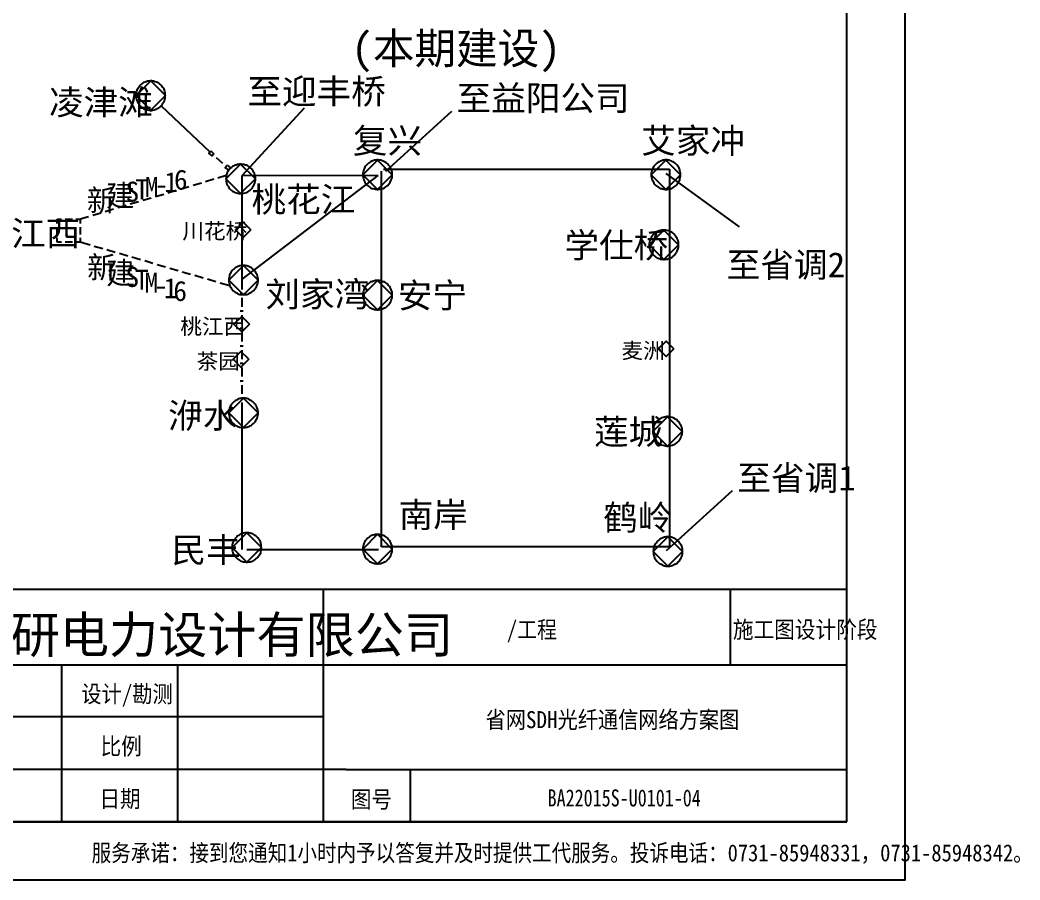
# Model space of a CAD drawing. Header units: metres. Extents: x 17 to 1264, y 17 to 859.
# Drawn here: x 776.2 to 1263.5, y 16.9 to 436.2 of the extents above; entities that cross this region are included whole.
import ezdxf

# ---------------------------------------------------------------- set-up
doc = ezdxf.new("R2010")
doc.units = ezdxf.units.M
for name, color, linetype in [('LINES', 7, 'Continuous'), ('POLYLINES', 4, 'Continuous'), ('RECTS', 7, 'Continuous'), ('TEXTS', 3, 'Continuous')]:
    doc.layers.add(name, color=color, linetype=linetype)

msp = doc.modelspace()

# ---------------------------------------------------------------- linework, layer by layer
at = {"layer": 'LINES'}
for p, q in [((1179.14, 45.22), (1179.14, 830.45)), ((845.06, 394.34), (868.67, 371.88)), ((914.75, 393.26), (884.37, 360.14)), ((986.47, 391.61), (954.35, 362.38)), ((875.15, 366.26), (871.91, 369)), ((952.41, 179.35), (952.41, 362.45)), ((953.42, 363.38), (1092.74, 363.38)), ((1126.79, 335.38), (1091.08, 361.3)), ((1092.74, 363.38), (1092.74, 179.35)), ((864.64, 356.62), (860.54, 355.46)), ((870.69, 358.49), (866.66, 357.26)), ((876.74, 360.29), (872.71, 359.06)), ((950.75, 360.29), (884.3, 360.14)), ((884.3, 309.6), (950.75, 360.29)), ((884.3, 360.14), (884.3, 309.6)), ((846.28, 351.14), (842.18, 349.99)), ((852.4, 353.02), (848.3, 351.79)), ((858.45, 354.82), (854.42, 353.59)), ((834.04, 347.54), (829.94, 346.32)), ((840.16, 349.34), (836.13, 348.12)), ((815.68, 342.07), (811.65, 340.85)), ((821.87, 343.87), (817.7, 342.65)), ((827.92, 345.74), (823.89, 344.52)), ((794.3, 339.12), (796.46, 339.12)), ((794.3, 336.96), (794.3, 339.12)), ((798.19, 339.12), (801.79, 339.12)), ((803.51, 339.12), (805.53, 339.12)), ((805.53, 339.12), (805.53, 336.96)), ((809.63, 340.27), (805.6, 339.05)), ((794.3, 331.63), (794.3, 335.23)), ((805.53, 335.23), (805.53, 331.63)), ((794.3, 327.89), (794.3, 329.9)), ((796.46, 327.89), (794.3, 327.89)), ((801.79, 327.89), (798.19, 327.89)), ((805.53, 327.89), (803.51, 327.89)), ((805.53, 329.9), (805.53, 327.89)), ((810.43, 326.45), (805.6, 327.82)), ((816.55, 324.65), (812.44, 325.8)), ((822.67, 322.85), (818.56, 324.07)), ((828.79, 321.05), (824.75, 322.27)), ((834.91, 319.25), (830.8, 320.47)), ((841.03, 317.45), (836.99, 318.67)), ((847.15, 315.72), (843.04, 316.87)), ((853.27, 313.92), (849.23, 315.07)), ((859.39, 312.12), (855.28, 313.27)), ((865.51, 310.32), (861.47, 311.54)), ((871.63, 308.52), (867.52, 309.74)), ((878.47, 306.5), (873.71, 307.94)), ((884.3, 309.6), (884.3, 304.85)), ((883.58, 302.83), (885.02, 302.83)), ((884.3, 300.67), (884.3, 296.35)), ((883.58, 294.34), (885.02, 294.34)), ((884.3, 292.18), (884.3, 287.86)), ((883.58, 285.84), (885.02, 285.84)), ((884.3, 283.68), (884.3, 279.36)), ((883.58, 277.34), (885.02, 277.34)), ((884.3, 275.18), (884.3, 270.86)), ((883.58, 268.85), (885.02, 268.85)), ((884.3, 266.69), (884.3, 262.37)), ((883.58, 260.21), (885.02, 260.21)), ((884.3, 258.19), (884.3, 253.87)), ((883.58, 251.71), (885.02, 251.71)), ((884.3, 249.7), (884.3, 244.94)), ((884.3, 244.94), (884.3, 177.98)), ((1123.27, 206.57), (1091.15, 177.34)), ((886.75, 177.98), (950.97, 177.98)), ((1092.74, 179.35), (952.41, 179.35)), ((668.87, 158.69), (1179.07, 158.69)), ((924.04, 158.69), (924.04, 45.36)), ((1122.47, 121.82), (1122.47, 158.83)), ((1179.07, 158.69), (1179.07, 45.22)), ((668.87, 121.82), (1179.07, 121.82)), ((796.46, 121.82), (796.46, 45.36)), ((853.19, 45.36), (853.19, 121.82)), ((924.04, 96.34), (668.87, 96.34)), ((935.13, 70.7), (668.87, 70.7)), ((935.13, 70.7), (1179.07, 70.7)), ((966.52, 45.22), (966.52, 70.7)), ((87.76, 45.22), (1179.14, 45.22)), ((1179.07, 45.22), (668.87, 45.22))]:
    msp.add_line(p, q, dxfattribs=at)
at = {"layer": 'POLYLINES'}
for points in [[(847, 399.31), (847, 400.03), (847, 400.61), (846.86, 401.18), (846.57, 401.9), (846.43, 402.48), (845.99, 403.06), (845.71, 403.49), (845.27, 404.06), (844.84, 404.5), (844.41, 404.93), (843.83, 405.36), (843.26, 405.65), (842.68, 405.94), (842.11, 406.08), (841.53, 406.37), (840.81, 406.37), (840.23, 406.51), (839.66, 406.51), (838.94, 406.37), (838.36, 406.37), (837.64, 406.08), (837.07, 405.94), (836.49, 405.65), (835.91, 405.36), (835.48, 404.93), (834.91, 404.5), (834.47, 404.06), (834.19, 403.49), (833.75, 403.06), (833.47, 402.48), (833.18, 401.9), (833.03, 401.18), (832.89, 400.61), (832.75, 400.03), (832.75, 399.31), (832.75, 398.74), (832.89, 398.02), (833.03, 397.44), (833.18, 396.86), (833.47, 396.29), (833.75, 395.71), (834.19, 395.14), (834.47, 394.56), (834.91, 394.13), (835.48, 393.7), (835.91, 393.41), (836.49, 392.98), (837.07, 392.69), (837.64, 392.54), (838.36, 392.4), (838.94, 392.26), (839.66, 392.11), (840.23, 392.11), (840.81, 392.26), (841.53, 392.4), (842.11, 392.54), (842.68, 392.69), (843.26, 392.98), (843.83, 393.41), (844.41, 393.7), (844.84, 394.13), (845.27, 394.56), (845.71, 395.14), (845.99, 395.71), (846.43, 396.29), (846.57, 396.86), (846.86, 397.44), (847, 398.02), (847, 398.74), (847, 399.31)], [(847, 399.31), (847, 400.03), (847, 400.61), (846.86, 401.18), (846.57, 401.9), (846.43, 402.48), (845.99, 403.06), (845.71, 403.49), (845.27, 404.06), (844.84, 404.5), (844.41, 404.93), (843.83, 405.36), (843.26, 405.65), (842.68, 405.94), (842.11, 406.08), (841.53, 406.37), (840.81, 406.37), (840.23, 406.51), (839.66, 406.51), (838.94, 406.37), (838.36, 406.37), (837.64, 406.08), (837.07, 405.94), (836.49, 405.65), (835.91, 405.36), (835.48, 404.93), (834.91, 404.5), (834.47, 404.06), (834.19, 403.49), (833.75, 403.06), (833.47, 402.48), (833.18, 401.9), (833.03, 401.18), (832.89, 400.61), (832.75, 400.03), (832.75, 399.31), (832.75, 398.74), (832.89, 398.02), (833.03, 397.44), (833.18, 396.86), (833.47, 396.29), (833.75, 395.71), (834.19, 395.14), (834.47, 394.56), (834.91, 394.13), (835.48, 393.7), (835.91, 393.41), (836.49, 392.98), (837.07, 392.69), (837.64, 392.54), (838.36, 392.4), (838.94, 392.26), (839.66, 392.11), (840.23, 392.11), (840.81, 392.26), (841.53, 392.4), (842.11, 392.54), (842.68, 392.69), (843.26, 392.98), (843.83, 393.41), (844.41, 393.7), (844.84, 394.13), (845.27, 394.56), (845.71, 395.14), (845.99, 395.71), (846.43, 396.29), (846.57, 396.86), (846.86, 397.44), (847, 398.02), (847, 398.74), (847, 399.31)], [(847.07, 399.32), (839.92, 406.48), (832.76, 399.32), (839.92, 392.16), (847.07, 399.32), (847.07, 399.32)], [(869.18, 372.38), (870.76, 370.94), (869.9, 369.94), (868.31, 371.23), (869.18, 372.38)], [(869.18, 372.38), (870.76, 370.94), (869.9, 369.94), (868.31, 371.23), (869.18, 372.38)], [(890.92, 358.73), (883.76, 365.89), (876.6, 358.73), (883.76, 351.57), (890.92, 358.73), (890.92, 358.73)], [(890.92, 358.7), (890.92, 359.42), (890.78, 360), (890.63, 360.58), (890.49, 361.3), (890.2, 361.87), (889.91, 362.45), (889.48, 362.88), (889.19, 363.46), (888.76, 363.89), (888.19, 364.32), (887.75, 364.75), (887.18, 365.04), (886.6, 365.33), (886.03, 365.47), (885.31, 365.76), (884.73, 365.76), (884.01, 365.9), (883.43, 365.9), (882.86, 365.76), (882.14, 365.76), (881.56, 365.47), (880.99, 365.33), (880.41, 365.04), (879.83, 364.75), (879.26, 364.32), (878.83, 363.89), (878.39, 363.46), (877.96, 362.88), (877.67, 362.45), (877.24, 361.87), (877.1, 361.3), (876.81, 360.58), (876.67, 360), (876.67, 359.42), (876.67, 358.7), (876.67, 358.13), (876.67, 357.41), (876.81, 356.83), (877.1, 356.26), (877.24, 355.68), (877.67, 355.1), (877.96, 354.53), (878.39, 353.95), (878.83, 353.52), (879.26, 353.09), (879.83, 352.8), (880.41, 352.37), (880.99, 352.08), (881.56, 351.94), (882.14, 351.79), (882.86, 351.65), (883.43, 351.65), (884.01, 351.65), (884.73, 351.65), (885.31, 351.79), (886.03, 351.94), (886.6, 352.08), (887.18, 352.37), (887.75, 352.8), (888.19, 353.09), (888.76, 353.52), (889.19, 353.95), (889.48, 354.53), (889.91, 355.1), (890.2, 355.68), (890.49, 356.26), (890.63, 356.83), (890.78, 357.41), (890.92, 358.13), (890.92, 358.7)], [(890.92, 358.7), (890.92, 359.42), (890.78, 360), (890.63, 360.58), (890.49, 361.3), (890.2, 361.87), (889.91, 362.45), (889.48, 362.88), (889.19, 363.46), (888.76, 363.89), (888.19, 364.32), (887.75, 364.75), (887.18, 365.04), (886.6, 365.33), (886.03, 365.47), (885.31, 365.76), (884.73, 365.76), (884.01, 365.9), (883.43, 365.9), (882.86, 365.76), (882.14, 365.76), (881.56, 365.47), (880.99, 365.33), (880.41, 365.04), (879.83, 364.75), (879.26, 364.32), (878.83, 363.89), (878.39, 363.46), (877.96, 362.88), (877.67, 362.45), (877.24, 361.87), (877.1, 361.3), (876.81, 360.58), (876.67, 360), (876.67, 359.42), (876.67, 358.7), (876.67, 358.13), (876.67, 357.41), (876.81, 356.83), (877.1, 356.26), (877.24, 355.68), (877.67, 355.1), (877.96, 354.53), (878.39, 353.95), (878.83, 353.52), (879.26, 353.09), (879.83, 352.8), (880.41, 352.37), (880.99, 352.08), (881.56, 351.94), (882.14, 351.79), (882.86, 351.65), (883.43, 351.65), (884.01, 351.65), (884.73, 351.65), (885.31, 351.79), (886.03, 351.94), (886.6, 352.08), (887.18, 352.37), (887.75, 352.8), (888.19, 353.09), (888.76, 353.52), (889.19, 353.95), (889.48, 354.53), (889.91, 355.1), (890.2, 355.68), (890.49, 356.26), (890.63, 356.83), (890.78, 357.41), (890.92, 358.13), (890.92, 358.7)], [(957.64, 360.74), (950.48, 367.89), (943.32, 360.74), (950.48, 353.58), (957.64, 360.74), (957.64, 360.74)], [(957.59, 360.72), (957.59, 361.44), (957.59, 362.02), (957.45, 362.59), (957.16, 363.31), (956.87, 363.89), (956.59, 364.46), (956.3, 364.9), (955.87, 365.47), (955.43, 365.9), (955, 366.34), (954.43, 366.77), (953.85, 367.06), (953.27, 367.34), (952.7, 367.49), (952.12, 367.78), (951.4, 367.78), (950.83, 367.92), (950.11, 367.92), (949.53, 367.78), (948.95, 367.78), (948.23, 367.49), (947.66, 367.34), (947.08, 367.06), (946.51, 366.77), (946.07, 366.34), (945.5, 365.9), (945.07, 365.47), (944.63, 364.9), (944.35, 364.46), (944.06, 363.89), (943.77, 363.31), (943.63, 362.59), (943.48, 362.02), (943.34, 361.44), (943.34, 360.72), (943.34, 360.14), (943.48, 359.42), (943.63, 358.85), (943.77, 358.27), (944.06, 357.7), (944.35, 357.12), (944.63, 356.54), (945.07, 355.97), (945.5, 355.54), (946.07, 355.1), (946.51, 354.82), (947.08, 354.38), (947.66, 354.1), (948.23, 353.95), (948.95, 353.81), (949.53, 353.66), (950.11, 353.52), (950.83, 353.52), (951.4, 353.66), (952.12, 353.81), (952.7, 353.95), (953.27, 354.1), (953.85, 354.38), (954.43, 354.82), (955, 355.1), (955.43, 355.54), (955.87, 355.97), (956.3, 356.54), (956.59, 357.12), (956.87, 357.7), (957.16, 358.27), (957.45, 358.85), (957.59, 359.42), (957.59, 360.14), (957.59, 360.72)], [(957.59, 360.72), (957.59, 361.44), (957.59, 362.02), (957.45, 362.59), (957.16, 363.31), (956.87, 363.89), (956.59, 364.46), (956.3, 364.9), (955.87, 365.47), (955.43, 365.9), (955, 366.34), (954.43, 366.77), (953.85, 367.06), (953.27, 367.34), (952.7, 367.49), (952.12, 367.78), (951.4, 367.78), (950.83, 367.92), (950.11, 367.92), (949.53, 367.78), (948.95, 367.78), (948.23, 367.49), (947.66, 367.34), (947.08, 367.06), (946.51, 366.77), (946.07, 366.34), (945.5, 365.9), (945.07, 365.47), (944.63, 364.9), (944.35, 364.46), (944.06, 363.89), (943.77, 363.31), (943.63, 362.59), (943.48, 362.02), (943.34, 361.44), (943.34, 360.72), (943.34, 360.14), (943.48, 359.42), (943.63, 358.85), (943.77, 358.27), (944.06, 357.7), (944.35, 357.12), (944.63, 356.54), (945.07, 355.97), (945.5, 355.54), (946.07, 355.1), (946.51, 354.82), (947.08, 354.38), (947.66, 354.1), (948.23, 353.95), (948.95, 353.81), (949.53, 353.66), (950.11, 353.52), (950.83, 353.52), (951.4, 353.66), (952.12, 353.81), (952.7, 353.95), (953.27, 354.1), (953.85, 354.38), (954.43, 354.82), (955, 355.1), (955.43, 355.54), (955.87, 355.97), (956.3, 356.54), (956.59, 357.12), (956.87, 357.7), (957.16, 358.27), (957.45, 358.85), (957.59, 359.42), (957.59, 360.14), (957.59, 360.72)], [(1098.17, 360.74), (1091.01, 367.89), (1083.85, 360.74), (1091.01, 353.58), (1098.17, 360.74), (1098.17, 360.74)], [(1098.14, 360.72), (1098.14, 361.44), (1097.99, 362.02), (1097.85, 362.59), (1097.71, 363.31), (1097.42, 363.89), (1097.13, 364.46), (1096.84, 364.9), (1096.41, 365.47), (1095.98, 365.9), (1095.55, 366.34), (1094.97, 366.77), (1094.39, 367.06), (1093.82, 367.34), (1093.24, 367.49), (1092.67, 367.78), (1091.95, 367.78), (1091.37, 367.92), (1090.65, 367.92), (1090.07, 367.78), (1089.35, 367.78), (1088.78, 367.49), (1088.2, 367.34), (1087.63, 367.06), (1087.05, 366.77), (1086.62, 366.34), (1086.04, 365.9), (1085.61, 365.47), (1085.18, 364.9), (1084.89, 364.46), (1084.6, 363.89), (1084.31, 363.31), (1084.17, 362.59), (1084.03, 362.02), (1083.88, 361.44), (1083.88, 360.72), (1083.88, 360.14), (1084.03, 359.42), (1084.17, 358.85), (1084.31, 358.27), (1084.6, 357.7), (1084.89, 357.12), (1085.18, 356.54), (1085.61, 355.97), (1086.04, 355.54), (1086.62, 355.1), (1087.05, 354.82), (1087.63, 354.38), (1088.2, 354.1), (1088.78, 353.95), (1089.35, 353.81), (1090.07, 353.66), (1090.65, 353.52), (1091.37, 353.52), (1091.95, 353.66), (1092.67, 353.81), (1093.24, 353.95), (1093.82, 354.1), (1094.39, 354.38), (1094.97, 354.82), (1095.55, 355.1), (1095.98, 355.54), (1096.41, 355.97), (1096.84, 356.54), (1097.13, 357.12), (1097.42, 357.7), (1097.71, 358.27), (1097.85, 358.85), (1097.99, 359.42), (1098.14, 360.14), (1098.14, 360.72)], [(1098.14, 360.72), (1098.14, 361.44), (1097.99, 362.02), (1097.85, 362.59), (1097.71, 363.31), (1097.42, 363.89), (1097.13, 364.46), (1096.84, 364.9), (1096.41, 365.47), (1095.98, 365.9), (1095.55, 366.34), (1094.97, 366.77), (1094.39, 367.06), (1093.82, 367.34), (1093.24, 367.49), (1092.67, 367.78), (1091.95, 367.78), (1091.37, 367.92), (1090.65, 367.92), (1090.07, 367.78), (1089.35, 367.78), (1088.78, 367.49), (1088.2, 367.34), (1087.63, 367.06), (1087.05, 366.77), (1086.62, 366.34), (1086.04, 365.9), (1085.61, 365.47), (1085.18, 364.9), (1084.89, 364.46), (1084.6, 363.89), (1084.31, 363.31), (1084.17, 362.59), (1084.03, 362.02), (1083.88, 361.44), (1083.88, 360.72), (1083.88, 360.14), (1084.03, 359.42), (1084.17, 358.85), (1084.31, 358.27), (1084.6, 357.7), (1084.89, 357.12), (1085.18, 356.54), (1085.61, 355.97), (1086.04, 355.54), (1086.62, 355.1), (1087.05, 354.82), (1087.63, 354.38), (1088.2, 354.1), (1088.78, 353.95), (1089.35, 353.81), (1090.07, 353.66), (1090.65, 353.52), (1091.37, 353.52), (1091.95, 353.66), (1092.67, 353.81), (1093.24, 353.95), (1093.82, 354.1), (1094.39, 354.38), (1094.97, 354.82), (1095.55, 355.1), (1095.98, 355.54), (1096.41, 355.97), (1096.84, 356.54), (1097.13, 357.12), (1097.42, 357.7), (1097.71, 358.27), (1097.85, 358.85), (1097.99, 359.42), (1098.14, 360.14), (1098.14, 360.72)], [(877.24, 365.33), (878.83, 364.03), (877.96, 362.88), (876.23, 364.32), (877.24, 365.33)], [(877.24, 365.33), (878.83, 364.03), (877.96, 362.88), (876.23, 364.32), (877.24, 365.33)], [(888.76, 333.89), (884.99, 337.66), (881.22, 333.89), (884.99, 330.12), (888.76, 333.89), (888.76, 333.89)], [(1097.13, 326.59), (1097.13, 327.17), (1097.13, 327.89), (1096.99, 328.46), (1096.7, 329.04), (1096.55, 329.62), (1096.12, 330.19), (1095.83, 330.77), (1095.4, 331.34), (1094.97, 331.78), (1094.54, 332.21), (1093.96, 332.5), (1093.39, 332.93), (1092.81, 333.22), (1092.23, 333.36), (1091.66, 333.5), (1090.94, 333.65), (1090.36, 333.65), (1089.79, 333.65), (1089.07, 333.65), (1088.49, 333.5), (1087.77, 333.36), (1087.19, 333.22), (1086.62, 332.93), (1086.04, 332.5), (1085.61, 332.21), (1085.03, 331.78), (1084.6, 331.34), (1084.31, 330.77), (1083.88, 330.19), (1083.59, 329.62), (1083.31, 329.04), (1083.16, 328.46), (1083.02, 327.89), (1082.87, 327.17), (1082.87, 326.59), (1082.87, 325.87), (1083.02, 325.3), (1083.16, 324.72), (1083.31, 324), (1083.59, 323.42), (1083.88, 322.85), (1084.31, 322.42), (1084.6, 321.84), (1085.03, 321.41), (1085.61, 320.98), (1086.04, 320.54), (1086.62, 320.26), (1087.19, 319.97), (1087.77, 319.82), (1088.49, 319.54), (1089.07, 319.54), (1089.79, 319.39), (1090.36, 319.39), (1090.94, 319.54), (1091.66, 319.54), (1092.23, 319.82), (1092.81, 319.97), (1093.39, 320.26), (1093.96, 320.54), (1094.54, 320.98), (1094.97, 321.41), (1095.4, 321.84), (1095.83, 322.42), (1096.12, 322.85), (1096.55, 323.42), (1096.7, 324), (1096.99, 324.72), (1097.13, 325.3), (1097.13, 325.87), (1097.13, 326.59)], [(1097.13, 326.59), (1097.13, 327.17), (1097.13, 327.89), (1096.99, 328.46), (1096.7, 329.04), (1096.55, 329.62), (1096.12, 330.19), (1095.83, 330.77), (1095.4, 331.34), (1094.97, 331.78), (1094.54, 332.21), (1093.96, 332.5), (1093.39, 332.93), (1092.81, 333.22), (1092.23, 333.36), (1091.66, 333.5), (1090.94, 333.65), (1090.36, 333.65), (1089.79, 333.65), (1089.07, 333.65), (1088.49, 333.5), (1087.77, 333.36), (1087.19, 333.22), (1086.62, 332.93), (1086.04, 332.5), (1085.61, 332.21), (1085.03, 331.78), (1084.6, 331.34), (1084.31, 330.77), (1083.88, 330.19), (1083.59, 329.62), (1083.31, 329.04), (1083.16, 328.46), (1083.02, 327.89), (1082.87, 327.17), (1082.87, 326.59), (1082.87, 325.87), (1083.02, 325.3), (1083.16, 324.72), (1083.31, 324), (1083.59, 323.42), (1083.88, 322.85), (1084.31, 322.42), (1084.6, 321.84), (1085.03, 321.41), (1085.61, 320.98), (1086.04, 320.54), (1086.62, 320.26), (1087.19, 319.97), (1087.77, 319.82), (1088.49, 319.54), (1089.07, 319.54), (1089.79, 319.39), (1090.36, 319.39), (1090.94, 319.54), (1091.66, 319.54), (1092.23, 319.82), (1092.81, 319.97), (1093.39, 320.26), (1093.96, 320.54), (1094.54, 320.98), (1094.97, 321.41), (1095.4, 321.84), (1095.83, 322.42), (1096.12, 322.85), (1096.55, 323.42), (1096.7, 324), (1096.99, 324.72), (1097.13, 325.3), (1097.13, 325.87), (1097.13, 326.59)], [(1097.2, 326.57), (1090.04, 333.73), (1082.89, 326.57), (1090.04, 319.41), (1097.2, 326.57), (1097.2, 326.57)], [(892.24, 309.37), (885.08, 316.52), (877.93, 309.37), (885.08, 302.21), (892.24, 309.37), (892.24, 309.37)], [(892.22, 309.31), (892.22, 310.03), (892.07, 310.61), (891.93, 311.33), (891.79, 311.9), (891.5, 312.48), (891.21, 313.06), (890.92, 313.63), (890.49, 314.06), (890.06, 314.5), (889.48, 314.93), (889.05, 315.36), (888.47, 315.65), (887.9, 315.94), (887.32, 316.22), (886.75, 316.37), (886.03, 316.51), (885.45, 316.51), (884.73, 316.51), (884.15, 316.51), (883.43, 316.37), (882.86, 316.22), (882.28, 315.94), (881.71, 315.65), (881.13, 315.36), (880.55, 314.93), (880.12, 314.5), (879.69, 314.06), (879.26, 313.63), (878.97, 313.06), (878.68, 312.48), (878.39, 311.9), (878.25, 311.33), (878.11, 310.61), (877.96, 310.03), (877.96, 309.31), (877.96, 308.74), (878.11, 308.16), (878.25, 307.44), (878.39, 306.86), (878.68, 306.29), (878.97, 305.71), (879.26, 305.14), (879.69, 304.7), (880.12, 304.13), (880.55, 303.84), (881.13, 303.41), (881.71, 303.12), (882.28, 302.83), (882.86, 302.54), (883.43, 302.4), (884.15, 302.26), (884.73, 302.26), (885.45, 302.26), (886.03, 302.26), (886.75, 302.4), (887.32, 302.54), (887.9, 302.83), (888.47, 303.12), (889.05, 303.41), (889.48, 303.84), (890.06, 304.13), (890.49, 304.7), (890.92, 305.14), (891.21, 305.71), (891.5, 306.29), (891.79, 306.86), (891.93, 307.44), (892.07, 308.16), (892.22, 308.74), (892.22, 309.31)], [(892.22, 309.31), (892.22, 310.03), (892.07, 310.61), (891.93, 311.33), (891.79, 311.9), (891.5, 312.48), (891.21, 313.06), (890.92, 313.63), (890.49, 314.06), (890.06, 314.5), (889.48, 314.93), (889.05, 315.36), (888.47, 315.65), (887.9, 315.94), (887.32, 316.22), (886.75, 316.37), (886.03, 316.51), (885.45, 316.51), (884.73, 316.51), (884.15, 316.51), (883.43, 316.37), (882.86, 316.22), (882.28, 315.94), (881.71, 315.65), (881.13, 315.36), (880.55, 314.93), (880.12, 314.5), (879.69, 314.06), (879.26, 313.63), (878.97, 313.06), (878.68, 312.48), (878.39, 311.9), (878.25, 311.33), (878.11, 310.61), (877.96, 310.03), (877.96, 309.31), (877.96, 308.74), (878.11, 308.16), (878.25, 307.44), (878.39, 306.86), (878.68, 306.29), (878.97, 305.71), (879.26, 305.14), (879.69, 304.7), (880.12, 304.13), (880.55, 303.84), (881.13, 303.41), (881.71, 303.12), (882.28, 302.83), (882.86, 302.54), (883.43, 302.4), (884.15, 302.26), (884.73, 302.26), (885.45, 302.26), (886.03, 302.26), (886.75, 302.4), (887.32, 302.54), (887.9, 302.83), (888.47, 303.12), (889.05, 303.41), (889.48, 303.84), (890.06, 304.13), (890.49, 304.7), (890.92, 305.14), (891.21, 305.71), (891.5, 306.29), (891.79, 306.86), (891.93, 307.44), (892.07, 308.16), (892.22, 308.74), (892.22, 309.31)], [(957.64, 302.08), (950.48, 309.24), (943.32, 302.08), (950.48, 294.92), (957.64, 302.08), (957.64, 302.08)], [(957.59, 302.11), (957.59, 302.69), (957.59, 303.41), (957.45, 303.98), (957.16, 304.56), (956.87, 305.14), (956.59, 305.71), (956.3, 306.29), (955.87, 306.72), (955.43, 307.3), (955, 307.73), (954.43, 308.02), (953.85, 308.45), (953.27, 308.59), (952.7, 308.88), (952.12, 309.02), (951.4, 309.17), (950.83, 309.17), (950.11, 309.17), (949.53, 309.17), (948.95, 309.02), (948.23, 308.88), (947.66, 308.59), (947.08, 308.45), (946.51, 308.02), (946.07, 307.73), (945.5, 307.3), (945.07, 306.72), (944.63, 306.29), (944.35, 305.71), (944.06, 305.14), (943.77, 304.56), (943.63, 303.98), (943.48, 303.41), (943.34, 302.69), (943.34, 302.11), (943.34, 301.39), (943.48, 300.82), (943.63, 300.24), (943.77, 299.52), (944.06, 298.94), (944.35, 298.37), (944.63, 297.94), (945.07, 297.36), (945.5, 296.93), (946.07, 296.5), (946.51, 296.06), (947.08, 295.78), (947.66, 295.49), (948.23, 295.34), (948.95, 295.06), (949.53, 295.06), (950.11, 294.91), (950.83, 294.91), (951.4, 295.06), (952.12, 295.06), (952.7, 295.34), (953.27, 295.49), (953.85, 295.78), (954.43, 296.06), (955, 296.5), (955.43, 296.93), (955.87, 297.36), (956.3, 297.94), (956.59, 298.37), (956.87, 298.94), (957.16, 299.52), (957.45, 300.24), (957.59, 300.82), (957.59, 301.39), (957.59, 302.11)], [(957.59, 302.11), (957.59, 302.69), (957.59, 303.41), (957.45, 303.98), (957.16, 304.56), (956.87, 305.14), (956.59, 305.71), (956.3, 306.29), (955.87, 306.72), (955.43, 307.3), (955, 307.73), (954.43, 308.02), (953.85, 308.45), (953.27, 308.59), (952.7, 308.88), (952.12, 309.02), (951.4, 309.17), (950.83, 309.17), (950.11, 309.17), (949.53, 309.17), (948.95, 309.02), (948.23, 308.88), (947.66, 308.59), (947.08, 308.45), (946.51, 308.02), (946.07, 307.73), (945.5, 307.3), (945.07, 306.72), (944.63, 306.29), (944.35, 305.71), (944.06, 305.14), (943.77, 304.56), (943.63, 303.98), (943.48, 303.41), (943.34, 302.69), (943.34, 302.11), (943.34, 301.39), (943.48, 300.82), (943.63, 300.24), (943.77, 299.52), (944.06, 298.94), (944.35, 298.37), (944.63, 297.94), (945.07, 297.36), (945.5, 296.93), (946.07, 296.5), (946.51, 296.06), (947.08, 295.78), (947.66, 295.49), (948.23, 295.34), (948.95, 295.06), (949.53, 295.06), (950.11, 294.91), (950.83, 294.91), (951.4, 295.06), (952.12, 295.06), (952.7, 295.34), (953.27, 295.49), (953.85, 295.78), (954.43, 296.06), (955, 296.5), (955.43, 296.93), (955.87, 297.36), (956.3, 297.94), (956.59, 298.37), (956.87, 298.94), (957.16, 299.52), (957.45, 300.24), (957.59, 300.82), (957.59, 301.39), (957.59, 302.11)], [(888.04, 287.84), (884.27, 291.61), (880.5, 287.84), (884.27, 284.07), (888.04, 287.84), (888.04, 287.84)], [(1094.81, 275.83), (1091.04, 279.6), (1087.27, 275.83), (1091.04, 272.06), (1094.81, 275.83), (1094.81, 275.83)], [(887.69, 270.73), (883.92, 274.5), (880.15, 270.73), (883.92, 266.96), (887.69, 270.73), (887.69, 270.73)], [(892.24, 244.59), (885.08, 251.74), (877.93, 244.59), (885.08, 237.43), (892.24, 244.59), (892.24, 244.59)], [(892.22, 244.66), (892.22, 245.23), (892.07, 245.81), (891.93, 246.53), (891.79, 247.1), (891.5, 247.68), (891.21, 248.26), (890.92, 248.83), (890.49, 249.26), (890.06, 249.7), (889.48, 250.13), (889.05, 250.56), (888.47, 250.85), (887.9, 251.14), (887.32, 251.42), (886.75, 251.57), (886.03, 251.71), (885.45, 251.71), (884.73, 251.71), (884.15, 251.71), (883.43, 251.57), (882.86, 251.42), (882.28, 251.14), (881.71, 250.85), (881.13, 250.56), (880.55, 250.13), (880.12, 249.7), (879.69, 249.26), (879.26, 248.83), (878.97, 248.26), (878.68, 247.68), (878.39, 247.1), (878.25, 246.53), (878.11, 245.81), (877.96, 245.23), (877.96, 244.66), (877.96, 243.94), (878.11, 243.36), (878.25, 242.64), (878.39, 242.06), (878.68, 241.49), (878.97, 240.91), (879.26, 240.34), (879.69, 239.9), (880.12, 239.47), (880.55, 239.04), (881.13, 238.61), (881.71, 238.32), (882.28, 238.03), (882.86, 237.74), (883.43, 237.6), (884.15, 237.46), (884.73, 237.46), (885.45, 237.46), (886.03, 237.46), (886.75, 237.6), (887.32, 237.74), (887.9, 238.03), (888.47, 238.32), (889.05, 238.61), (889.48, 239.04), (890.06, 239.47), (890.49, 239.9), (890.92, 240.34), (891.21, 240.91), (891.5, 241.49), (891.79, 242.06), (891.93, 242.64), (892.07, 243.36), (892.22, 243.94), (892.22, 244.66)], [(892.22, 244.66), (892.22, 245.23), (892.07, 245.81), (891.93, 246.53), (891.79, 247.1), (891.5, 247.68), (891.21, 248.26), (890.92, 248.83), (890.49, 249.26), (890.06, 249.7), (889.48, 250.13), (889.05, 250.56), (888.47, 250.85), (887.9, 251.14), (887.32, 251.42), (886.75, 251.57), (886.03, 251.71), (885.45, 251.71), (884.73, 251.71), (884.15, 251.71), (883.43, 251.57), (882.86, 251.42), (882.28, 251.14), (881.71, 250.85), (881.13, 250.56), (880.55, 250.13), (880.12, 249.7), (879.69, 249.26), (879.26, 248.83), (878.97, 248.26), (878.68, 247.68), (878.39, 247.1), (878.25, 246.53), (878.11, 245.81), (877.96, 245.23), (877.96, 244.66), (877.96, 243.94), (878.11, 243.36), (878.25, 242.64), (878.39, 242.06), (878.68, 241.49), (878.97, 240.91), (879.26, 240.34), (879.69, 239.9), (880.12, 239.47), (880.55, 239.04), (881.13, 238.61), (881.71, 238.32), (882.28, 238.03), (882.86, 237.74), (883.43, 237.6), (884.15, 237.46), (884.73, 237.46), (885.45, 237.46), (886.03, 237.46), (886.75, 237.6), (887.32, 237.74), (887.9, 238.03), (888.47, 238.32), (889.05, 238.61), (889.48, 239.04), (890.06, 239.47), (890.49, 239.9), (890.92, 240.34), (891.21, 240.91), (891.5, 241.49), (891.79, 242.06), (891.93, 242.64), (892.07, 243.36), (892.22, 243.94), (892.22, 244.66)], [(1099, 235.58), (1098.86, 236.16), (1098.86, 236.88), (1098.71, 237.46), (1098.43, 238.03), (1098.28, 238.75), (1097.99, 239.18), (1097.56, 239.76), (1097.13, 240.34), (1096.7, 240.77), (1096.27, 241.2), (1095.69, 241.49), (1095.11, 241.92), (1094.54, 242.21), (1093.96, 242.35), (1093.39, 242.5), (1092.81, 242.64), (1092.09, 242.78), (1091.51, 242.78), (1090.79, 242.64), (1090.22, 242.5), (1089.5, 242.35), (1088.92, 242.21), (1088.35, 241.92), (1087.77, 241.49), (1087.34, 241.2), (1086.76, 240.77), (1086.33, 240.34), (1086.04, 239.76), (1085.61, 239.18), (1085.32, 238.75), (1085.03, 238.03), (1084.89, 237.46), (1084.75, 236.88), (1084.6, 236.16), (1084.6, 235.58), (1084.6, 235.01), (1084.75, 234.29), (1084.89, 233.71), (1085.03, 233.14), (1085.32, 232.42), (1085.61, 231.84), (1086.04, 231.41), (1086.33, 230.83), (1086.76, 230.4), (1087.34, 229.97), (1087.77, 229.54), (1088.35, 229.25), (1088.92, 228.96), (1089.5, 228.82), (1090.22, 228.67), (1090.79, 228.53), (1091.51, 228.38), (1092.09, 228.38), (1092.81, 228.53), (1093.39, 228.67), (1093.96, 228.82), (1094.54, 228.96), (1095.11, 229.25), (1095.69, 229.54), (1096.27, 229.97), (1096.7, 230.4), (1097.13, 230.83), (1097.56, 231.41), (1097.99, 231.84), (1098.28, 232.42), (1098.43, 233.14), (1098.71, 233.71), (1098.86, 234.29), (1098.86, 235.01), (1099, 235.58)], [(1099, 235.58), (1098.86, 236.16), (1098.86, 236.88), (1098.71, 237.46), (1098.43, 238.03), (1098.28, 238.75), (1097.99, 239.18), (1097.56, 239.76), (1097.13, 240.34), (1096.7, 240.77), (1096.27, 241.2), (1095.69, 241.49), (1095.11, 241.92), (1094.54, 242.21), (1093.96, 242.35), (1093.39, 242.5), (1092.81, 242.64), (1092.09, 242.78), (1091.51, 242.78), (1090.79, 242.64), (1090.22, 242.5), (1089.5, 242.35), (1088.92, 242.21), (1088.35, 241.92), (1087.77, 241.49), (1087.34, 241.2), (1086.76, 240.77), (1086.33, 240.34), (1086.04, 239.76), (1085.61, 239.18), (1085.32, 238.75), (1085.03, 238.03), (1084.89, 237.46), (1084.75, 236.88), (1084.6, 236.16), (1084.6, 235.58), (1084.6, 235.01), (1084.75, 234.29), (1084.89, 233.71), (1085.03, 233.14), (1085.32, 232.42), (1085.61, 231.84), (1086.04, 231.41), (1086.33, 230.83), (1086.76, 230.4), (1087.34, 229.97), (1087.77, 229.54), (1088.35, 229.25), (1088.92, 228.96), (1089.5, 228.82), (1090.22, 228.67), (1090.79, 228.53), (1091.51, 228.38), (1092.09, 228.38), (1092.81, 228.53), (1093.39, 228.67), (1093.96, 228.82), (1094.54, 228.96), (1095.11, 229.25), (1095.69, 229.54), (1096.27, 229.97), (1096.7, 230.4), (1097.13, 230.83), (1097.56, 231.41), (1097.99, 231.84), (1098.28, 232.42), (1098.43, 233.14), (1098.71, 233.71), (1098.86, 234.29), (1098.86, 235.01), (1099, 235.58)], [(1098.94, 235.58), (1091.78, 242.74), (1084.62, 235.58), (1091.78, 228.42), (1098.94, 235.58), (1098.94, 235.58)], [(893.95, 178.99), (893.8, 179.57), (893.8, 180.29), (893.66, 180.86), (893.51, 181.44), (893.23, 182.02), (892.94, 182.59), (892.51, 183.17), (892.07, 183.74), (891.64, 184.18), (891.21, 184.61), (890.63, 184.9), (890.2, 185.33), (889.63, 185.62), (888.91, 185.76), (888.33, 185.9), (887.75, 186.05), (887.03, 186.05), (886.46, 186.05), (885.74, 186.05), (885.16, 185.9), (884.59, 185.76), (883.87, 185.62), (883.29, 185.33), (882.86, 184.9), (882.28, 184.61), (881.85, 184.18), (881.42, 183.74), (880.99, 183.17), (880.55, 182.59), (880.27, 182.02), (879.98, 181.44), (879.83, 180.86), (879.69, 180.29), (879.55, 179.57), (879.55, 178.99), (879.55, 178.27), (879.69, 177.7), (879.83, 177.12), (879.98, 176.4), (880.27, 175.82), (880.55, 175.25), (880.99, 174.82), (881.42, 174.24), (881.85, 173.81), (882.28, 173.38), (882.86, 172.94), (883.29, 172.66), (883.87, 172.37), (884.59, 172.22), (885.16, 171.94), (885.74, 171.94), (886.46, 171.79), (887.03, 171.79), (887.75, 171.94), (888.33, 171.94), (888.91, 172.22), (889.63, 172.37), (890.2, 172.66), (890.63, 172.94), (891.21, 173.38), (891.64, 173.81), (892.07, 174.24), (892.51, 174.82), (892.94, 175.25), (893.23, 175.82), (893.51, 176.4), (893.66, 177.12), (893.8, 177.7), (893.8, 178.27), (893.95, 178.99)], [(893.95, 178.99), (893.8, 179.57), (893.8, 180.29), (893.66, 180.86), (893.51, 181.44), (893.23, 182.02), (892.94, 182.59), (892.51, 183.17), (892.07, 183.74), (891.64, 184.18), (891.21, 184.61), (890.63, 184.9), (890.2, 185.33), (889.63, 185.62), (888.91, 185.76), (888.33, 185.9), (887.75, 186.05), (887.03, 186.05), (886.46, 186.05), (885.74, 186.05), (885.16, 185.9), (884.59, 185.76), (883.87, 185.62), (883.29, 185.33), (882.86, 184.9), (882.28, 184.61), (881.85, 184.18), (881.42, 183.74), (880.99, 183.17), (880.55, 182.59), (880.27, 182.02), (879.98, 181.44), (879.83, 180.86), (879.69, 180.29), (879.55, 179.57), (879.55, 178.99), (879.55, 178.27), (879.69, 177.7), (879.83, 177.12), (879.98, 176.4), (880.27, 175.82), (880.55, 175.25), (880.99, 174.82), (881.42, 174.24), (881.85, 173.81), (882.28, 173.38), (882.86, 172.94), (883.29, 172.66), (883.87, 172.37), (884.59, 172.22), (885.16, 171.94), (885.74, 171.94), (886.46, 171.79), (887.03, 171.79), (887.75, 171.94), (888.33, 171.94), (888.91, 172.22), (889.63, 172.37), (890.2, 172.66), (890.63, 172.94), (891.21, 173.38), (891.64, 173.81), (892.07, 174.24), (892.51, 174.82), (892.94, 175.25), (893.23, 175.82), (893.51, 176.4), (893.66, 177.12), (893.8, 177.7), (893.8, 178.27), (893.95, 178.99)], [(893.9, 178.97), (886.74, 186.13), (879.58, 178.97), (886.74, 171.81), (893.9, 178.97), (893.9, 178.97)], [(957.64, 178.24), (950.48, 185.4), (943.32, 178.24), (950.48, 171.08), (957.64, 178.24), (957.64, 178.24)], [(957.59, 178.27), (957.59, 178.85), (957.59, 179.57), (957.45, 180.14), (957.16, 180.72), (956.87, 181.3), (956.59, 181.87), (956.3, 182.45), (955.87, 182.88), (955.43, 183.46), (955, 183.89), (954.43, 184.18), (953.85, 184.61), (953.27, 184.75), (952.7, 185.04), (952.12, 185.18), (951.4, 185.33), (950.83, 185.33), (950.11, 185.33), (949.53, 185.33), (948.95, 185.18), (948.23, 185.04), (947.66, 184.75), (947.08, 184.61), (946.51, 184.18), (946.07, 183.89), (945.5, 183.46), (945.07, 182.88), (944.63, 182.45), (944.35, 181.87), (944.06, 181.3), (943.77, 180.72), (943.63, 180.14), (943.48, 179.57), (943.34, 178.85), (943.34, 178.27), (943.34, 177.55), (943.48, 176.98), (943.63, 176.4), (943.77, 175.68), (944.06, 175.1), (944.35, 174.53), (944.63, 174.1), (945.07, 173.52), (945.5, 173.09), (946.07, 172.66), (946.51, 172.22), (947.08, 171.94), (947.66, 171.65), (948.23, 171.5), (948.95, 171.22), (949.53, 171.22), (950.11, 171.07), (950.83, 171.07), (951.4, 171.22), (952.12, 171.22), (952.7, 171.5), (953.27, 171.65), (953.85, 171.94), (954.43, 172.22), (955, 172.66), (955.43, 173.09), (955.87, 173.52), (956.3, 174.1), (956.59, 174.53), (956.87, 175.1), (957.16, 175.68), (957.45, 176.4), (957.59, 176.98), (957.59, 177.55), (957.59, 178.27)], [(957.59, 178.27), (957.59, 178.85), (957.59, 179.57), (957.45, 180.14), (957.16, 180.72), (956.87, 181.3), (956.59, 181.87), (956.3, 182.45), (955.87, 182.88), (955.43, 183.46), (955, 183.89), (954.43, 184.18), (953.85, 184.61), (953.27, 184.75), (952.7, 185.04), (952.12, 185.18), (951.4, 185.33), (950.83, 185.33), (950.11, 185.33), (949.53, 185.33), (948.95, 185.18), (948.23, 185.04), (947.66, 184.75), (947.08, 184.61), (946.51, 184.18), (946.07, 183.89), (945.5, 183.46), (945.07, 182.88), (944.63, 182.45), (944.35, 181.87), (944.06, 181.3), (943.77, 180.72), (943.63, 180.14), (943.48, 179.57), (943.34, 178.85), (943.34, 178.27), (943.34, 177.55), (943.48, 176.98), (943.63, 176.4), (943.77, 175.68), (944.06, 175.1), (944.35, 174.53), (944.63, 174.1), (945.07, 173.52), (945.5, 173.09), (946.07, 172.66), (946.51, 172.22), (947.08, 171.94), (947.66, 171.65), (948.23, 171.5), (948.95, 171.22), (949.53, 171.22), (950.11, 171.07), (950.83, 171.07), (951.4, 171.22), (952.12, 171.22), (952.7, 171.5), (953.27, 171.65), (953.85, 171.94), (954.43, 172.22), (955, 172.66), (955.43, 173.09), (955.87, 173.52), (956.3, 174.1), (956.59, 174.53), (956.87, 175.1), (957.16, 175.68), (957.45, 176.4), (957.59, 176.98), (957.59, 177.55), (957.59, 178.27)], [(1099.15, 176.98), (1099.15, 177.7), (1099, 178.27), (1098.86, 178.99), (1098.71, 179.57), (1098.43, 180.14), (1098.14, 180.72), (1097.71, 181.15), (1097.42, 181.73), (1096.84, 182.16), (1096.41, 182.59), (1095.83, 183.02), (1095.4, 183.31), (1094.83, 183.6), (1094.11, 183.89), (1093.53, 184.03), (1092.95, 184.18), (1092.23, 184.18), (1091.66, 184.18), (1090.94, 184.18), (1090.36, 184.03), (1089.79, 183.89), (1089.21, 183.6), (1088.63, 183.31), (1088.06, 183.02), (1087.48, 182.59), (1087.05, 182.16), (1086.62, 181.73), (1086.19, 181.15), (1085.75, 180.72), (1085.47, 180.14), (1085.32, 179.57), (1085.03, 178.99), (1084.89, 178.27), (1084.89, 177.7), (1084.75, 176.98), (1084.89, 176.4), (1084.89, 175.68), (1085.03, 175.1), (1085.32, 174.53), (1085.47, 173.95), (1085.75, 173.38), (1086.19, 172.8), (1086.62, 172.37), (1087.05, 171.79), (1087.48, 171.36), (1088.06, 171.07), (1088.63, 170.78), (1089.21, 170.5), (1089.79, 170.21), (1090.36, 170.06), (1090.94, 169.92), (1091.66, 169.92), (1092.23, 169.92), (1092.95, 169.92), (1093.53, 170.06), (1094.11, 170.21), (1094.83, 170.5), (1095.4, 170.78), (1095.83, 171.07), (1096.41, 171.36), (1096.84, 171.79), (1097.42, 172.37), (1097.71, 172.8), (1098.14, 173.38), (1098.43, 173.95), (1098.71, 174.53), (1098.86, 175.1), (1099, 175.68), (1099.15, 176.4), (1099.15, 176.98)], [(1099.15, 176.98), (1099.15, 177.7), (1099, 178.27), (1098.86, 178.99), (1098.71, 179.57), (1098.43, 180.14), (1098.14, 180.72), (1097.71, 181.15), (1097.42, 181.73), (1096.84, 182.16), (1096.41, 182.59), (1095.83, 183.02), (1095.4, 183.31), (1094.83, 183.6), (1094.11, 183.89), (1093.53, 184.03), (1092.95, 184.18), (1092.23, 184.18), (1091.66, 184.18), (1090.94, 184.18), (1090.36, 184.03), (1089.79, 183.89), (1089.21, 183.6), (1088.63, 183.31), (1088.06, 183.02), (1087.48, 182.59), (1087.05, 182.16), (1086.62, 181.73), (1086.19, 181.15), (1085.75, 180.72), (1085.47, 180.14), (1085.32, 179.57), (1085.03, 178.99), (1084.89, 178.27), (1084.89, 177.7), (1084.75, 176.98), (1084.89, 176.4), (1084.89, 175.68), (1085.03, 175.1), (1085.32, 174.53), (1085.47, 173.95), (1085.75, 173.38), (1086.19, 172.8), (1086.62, 172.37), (1087.05, 171.79), (1087.48, 171.36), (1088.06, 171.07), (1088.63, 170.78), (1089.21, 170.5), (1089.79, 170.21), (1090.36, 170.06), (1090.94, 169.92), (1091.66, 169.92), (1092.23, 169.92), (1092.95, 169.92), (1093.53, 170.06), (1094.11, 170.21), (1094.83, 170.5), (1095.4, 170.78), (1095.83, 171.07), (1096.41, 171.36), (1096.84, 171.79), (1097.42, 172.37), (1097.71, 172.8), (1098.14, 173.38), (1098.43, 173.95), (1098.71, 174.53), (1098.86, 175.1), (1099, 175.68), (1099.15, 176.4), (1099.15, 176.98)], [(1099.12, 177.02), (1091.96, 184.17), (1084.81, 177.02), (1091.96, 169.86), (1099.12, 177.02), (1099.12, 177.02)]]:
    msp.add_lwpolyline(points, dxfattribs=at)
at = {"layer": 'RECTS'}
msp.add_lwpolyline([(16.84, 858.82), (1207.43, 858.82), (1207.43, 16.85), (16.84, 16.85)], dxfattribs=at)

# ---------------------------------------------------------------- texts
at = {"layer": 'TEXTS'}
for s, height, width, p in [('(本期建设)', 15.2, 1.025641, (937.58, 414.74)), ('至迎丰桥', 12.16, 1.066667, (887.03, 395.3)), ('至益阳公司', 12.16, 1.066667, (988.99, 391.99)), ('凌津滩', 12.16, 1.066667, (790.41, 389.97)), ('复兴', 12.16, 1.066667, (938.44, 371.25)), ('艾家冲', 12.16, 1.066667, (1078.99, 371.25)), ('桃花江', 12.16, 1.066667, (889.05, 342.59)), ('桃江西', 12.16, 1.066667, (754.99, 326.03)), ('川花桥', 7.6, 1.066667, (855.35, 329.48)), ('学仕桥', 12.16, 1.066667, (1041.55, 320.27)), ('至省调2', 12.16, 1.037037, (1120.6, 310.77)), ('刘家湾', 12.16, 1.066667, (895.82, 296.37)), ('安宁', 12.16, 1.066667, (960.33, 295.79)), ('桃江西', 7.6, 1.066667, (854.35, 282.97)), ('麦洲', 7.6, 1.066667, (1069.34, 271.16)), ('茶园', 7.6, 1.066667, (862.27, 265.98)), ('洢水', 12.16, 1.066667, (848.44, 237.19)), ('莲城', 12.16, 1.066667, (1055.95, 229.27)), ('至省调1', 12.16, 1.037037, (1125.79, 206.8)), ('南岸', 12.16, 1.066667, (960.76, 188.8)), ('鹤岭', 12.16, 1.066667, (1060.41, 187.51)), ('民丰', 12.16, 1.066667, (850.03, 171.67)), ('湖南经研电力设计有限公司', 17.78, 1.03637, (699.83, 127.55)), ('/工程', 8.3, 0.897436, (1013.47, 134.81)), ('施工图设计阶段', 8.3, 0.933333, (1123.63, 134.81)), ('设计/勘测', 8.3, 0.913043, (806.11, 103.42)), ('省网SDH光纤通信网络方案图', 8.3, 0.911458, (1003.1, 90.89)), ('比例', 8.3, 0.933333, (815.47, 77.93)), ('日期', 8.3, 0.933333, (814.89, 52.3)), ('图号', 8.3, 0.933333, (937.43, 52.01)), ('BA22015S-U0101-04', 8.3, 0.777778, (1033.34, 52.73)), ('服务承诺：接到您通知1小时内予以答复并及时提供工代服务。投诉电话：0731-85948331，0731-85948342。', 8.3, 0.883134, (811.15, 25.94))]:
    msp.add_text(s, height=height, dxfattribs=dict(at, width=width)).set_placement(p)
for s, height, p in [('1', 9.73, (846.55, 352.29)), ('6', 9.73, (851.27, 353.46)), ('建', 10.61, (818.22, 345.27)), ('S', 9.73, (827.66, 347.61)), ('T', 9.73, (832.39, 348.78)), ('M', 9.73, (837.11, 349.95)), ('新', 10.61, (808.78, 342.93)), ('-', 9.73, (841.83, 351.12)), ('新', 10.8, (808.94, 310.12)), ('建', 10.8, (818.27, 307.38)), ('S', 9.78, (827.61, 306.01)), ('T', 9.78, (832.28, 304.65)), ('M', 9.78, (836.95, 303.28)), ('1', 9.78, (846.29, 300.54)), ('6', 9.78, (850.95, 299.18)), ('-', 9.78, (841.62, 301.91))]:
    msp.add_text(s, height=height, dxfattribs=at).set_placement(p)

doc.saveas('drawing.dxf')
